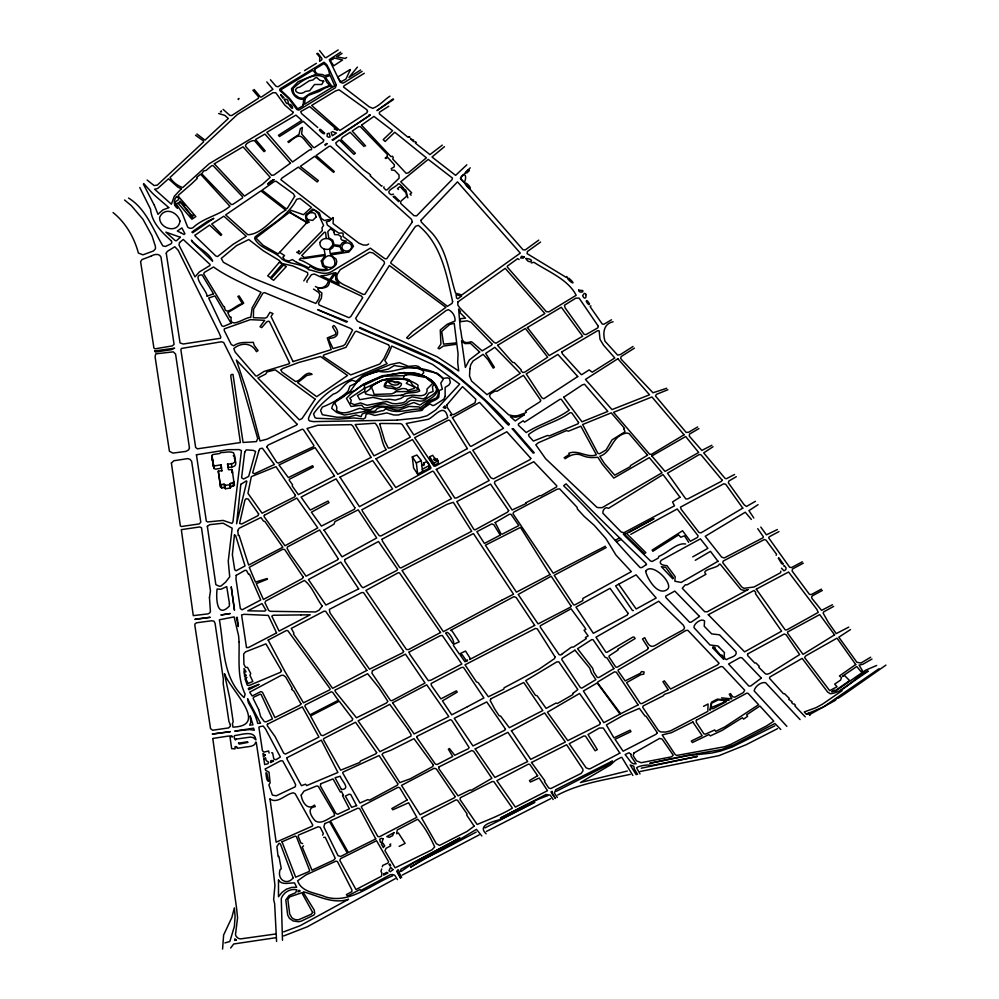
<?xml version="1.0" encoding="UTF-8"?>
<svg xmlns="http://www.w3.org/2000/svg" width="999" height="999" viewBox="0 0 999 999"><rect width="100%" height="100%" fill="white"/><g stroke="black" fill="none" stroke-linecap="round" stroke-linejoin="round"><path stroke-width="1.5" d="M168.794 207.68L163.049 209.827L158.179 214.011M222.577 949.05L223.626 935.002L231.855 917.494L234.365 907.854L235.09 916.27L234.378 926.485L229.832 941.508L224.9 942.906M333.304 217.794L333.092 223.551L358.941 243.207L363.249 245.017L366.67 245.105L368.681 244.043M718.069 561.463L710.476 551.348L695.242 560.289M317.083 53.759L317.295 53.359A1.586 1.361 -6.6 0 1 318.194 53.684L321.641 58.142A1.723 1.486 -6.6 0 1 321.079 60.302L319.78 61.051M234.315 458.116C238.249 466.071 234.103 467.257 227.959 467.332L227.572 463.998C235.489 464.373 237.175 461.138 233.454 452.722C229.283 450.949 225.287 452.709 220.592 452.572L219.755 453.496L212.737 454.57L211.863 456.256L213.873 468.444L215.547 469.143L221.491 468.194L221.104 464.86L215.16 465.796L213.486 465.109L212.125 457.729M212.412 458.541L212.512 461.063M267.632 183.966L271.154 180.732L271.84 181.431M285.714 210.077L260.901 190.909L225.649 214.872L247.827 234.74C262.45 234.253 273.351 216.908 285.714 210.077L285.801 209.852M381.668 869.005L380.969 871.453L381.843 872.914L381.606 876.173L355.981 889.547L339.86 860.464L340.534 858.665L376.561 840.708L388.586 861.687L387.962 863.061L382.754 865.421L382.317 866.795M443.369 407.342L444.98 405.856L445.679 408.116M329.283 281.793C329.67 292.757 309.415 284.24 321.89 292.957L321.378 298.226L318.431 303.197L319.131 304.995L348.963 317.707L350.799 316.521L362.699 297.714L361.351 296.029L314.285 274.001L311.401 274.75L306.843 281.144L307.068 282.292M356.556 805.656L350.724 794.48L349.151 794.242L345.329 796.078L351.673 807.367L356.631 805.569M384.028 186.85L383.691 187.75L385.826 190.022L387.187 189.76L399.051 178.209L399.013 174.925L394.53 170.305L391.396 170.055M422.589 471.74L421.291 460.564L416.845 454.995L412.312 456.88L413.598 468.007L417.632 474.075L429.27 468.206L429.358 464.722L427.097 461.413L423.601 463.099L423.888 465.609M429.27 468.206L429.358 464.722M382.068 185.777L381.581 186.201L370.142 175.724L370.629 175.137M190.185 216.184L191.096 215.397L180.894 202.884L179.308 202.635M718.094 561.213L681.118 582.454L674.862 581.206L675.187 576.673L666.92 565.609C663.985 565.621 657.954 564.285 661.101 560.377L700.411 538.848L707.929 548.339L692.744 556.855M236.413 940.146L234.678 940.396L234.89 938.835L236.214 940.034M328.172 281.531C326.923 287.088 320.217 289.673 315.434 286.538M212.874 738.436L227.66 736.176L231.543 735.863L232.505 736.588M284.253 99.488C290.459 97.44 288.461 110.015 284.378 99.288M176.473 196.641C173.651 200.062 173.127 205.457 177.347 208.129M303.783 280.881L307.817 274.613L307.58 272.577L292.719 265.909L281.968 263.461L279.108 260.339L263.274 250.774L248.751 239.535L236.613 245.579L221.266 258.416L223.339 262.25L250.474 277.123L315.771 303.421L318.756 299.063L319.83 294.892L318.756 292.47L313.511 289.086M330.731 280.17L336.026 272.964M357.405 67.12L348.938 77.435L360.602 69.967M776.186 555.282L776.56 554.308L766.133 540.234L764.385 539.51L723.164 561.088A11.364 9.74 -6.6 0 0 722.839 562.787L741.695 586.925L743.93 588.336L753.983 587.012L780.569 572.739L780.831 571.153M329.77 279.545L334.34 272.777L326.673 275.225L320.854 275.811L339.185 283.978L335.739 279.633L335.676 272.914M322.552 835.152L323.351 833.616L320.242 827.359L318.107 826.772L298.476 835.089L298.276 836.588L300.874 842.994L302.635 843.568M279.683 252.36L306.88 222.602L289.46 212.362L255.906 238.012L263.162 245.329L278.059 253.921L279.683 252.36L284.528 255.594L282.829 257.243L284.802 260.015L289.136 261.039L292.357 259.553L296.616 262.412M230.257 488.074L229.745 483.828L233.991 481.98L234.378 485.314L230.12 487.162L230.257 488.074L225.349 488.748L224.438 487.512L221.728 487.924L220.554 487.137L218.282 471.153L221.94 470.604M470.229 167.832L460.689 177.722L460.626 178.983L463.161 181.631L464.81 181.506C467.357 174.35 463.499 171.915 460.489 178.297L523.064 249.825L525.337 249.862L538.761 240.135M466.845 164.81L455.606 175.362L432.005 157.005L444.455 146.691M230.657 947.976L233.729 943.98L275.512 937.761M332.867 217.557L329.533 220.941L326.336 221.865L327.447 225.15L338.848 233.154L342.307 232.954L343.244 233.841L342.944 236.351L351.648 242.994L353.471 246.291L348.926 252.035L330.444 254.982L336.014 258.991L336.713 261.463L336.176 264.473C330.107 272.49 317.819 272.502 310.364 266.046L308.953 267.882L296.703 262.287M688.686 542.332L684.477 535.814L680.819 537.225L678.571 534.927L652.747 551.348M235.352 746.665L236.488 746.578A4.895 4.196 -6.6 0 1 237.163 748.301L249.7 746.49A7.53 6.456 -6.6 0 0 252.51 745.691A4.371 3.746 -6.6 0 0 255.544 742.232L256.243 742.207L266.77 811.775L274.937 885.376L273.639 899.6L274.65 903.695L276.586 941.47M318.019 309.902L347.452 321.566L346.291 322.103L317.832 309.665M326.398 57.467L338.186 49.95M442.307 145.13L429.957 154.595L415.596 143.307L415.172 141.796L416.308 142.295M393.494 194.168L391.246 194.705C383.541 190.884 396.566 187.063 398.151 183.853L399.313 183.841L402.31 186.626L401.673 187.737L399.612 186.838L397.477 188.536L398.489 189.51M540.546 242.07L527.397 251.523L527.135 253.659L565.971 277.247L567.057 277.148L566.795 276.448M385.664 158.566L387.699 157.43L394.33 164.735L394.28 166.858L391.146 168.681M385.164 158.079L386.875 156.855L387.525 154.608L360.452 126.711L358.866 126.573L352.21 131.019L365.659 145.954M401.198 871.428L414.21 862.337L459.965 837.911L401.198 869.055L399.188 872.639L401.648 877.422M885.951 665.097L845.541 693.431L838.336 698.176L837.025 697.864L835.426 700.311L809.465 714.672M879.02 668.718L823.089 707.167L806.493 714.06M393.044 98.926L376.948 110.602L393.594 99.425M876.66 665.459L865.471 670.279L835.801 690.896L831.618 691.733L834.302 690.109L835.314 690.559L849.637 680.606L844.567 675.524L842.632 676.348L843.094 675.799L856.742 666.508L860.976 671.603L862.449 670.704L859.053 665.084L862.699 664.36L871.99 659.053M389.935 96.154C384.041 99.95 379.608 105.794 372.777 108.329L369.205 106.806L343.531 87.025L344.143 85.714L364.31 73.277M180.07 201.298L179.083 202.522M388.798 106.219L379.42 112.238L379.358 113.861L407.904 137.2L409.99 137.25L409.091 136.576M564.098 457.804L569.505 454.333L568.806 453.234C578.271 449.413 587.162 458.341 596.391 454.807L580.831 426.186L568.443 431.181L566.47 430.606L538.473 442.682L535.801 444.792L545.566 458.653L596.915 507.317L598.276 507.642L602.16 507.654L662.037 472.777L649.3 457.642L613.823 478.071L602.434 464.398L597.902 457.292L593.556 457.542A22.877 19.605 -6.6 0 1 582.105 455.469C576.211 452.609 570.004 455.144 565.109 458.778M633.041 346.478L620.541 354.47L617.657 355.12L604.994 341.221C602.659 333.429 603.346 323.776 613.111 321.765M634.39 348.151L621.191 356.531L620.666 358.266L621.59 359.677L652.984 392.782L666.733 388.261M652.035 550.149L682.554 530.769L690.421 541.246L697.639 537.3L698.089 535.801L677.197 508.978L630.769 534.353M362.125 71.329L344.23 82.53L342.707 83.142L340.184 82.205L329.27 59.653L340.647 52.148M271.803 181.506L267.982 183.928M342.045 53.397L336.538 56.806L345.092 58.454L346.665 57.53M870.666 657.23L860.988 663.024L856.892 662.287L838.823 637.2L850.536 629.557M350.125 69.53L337.749 77.06L340.159 81.081L341.621 81.481L345.941 79.021L350.387 69.618M590.958 305.894L590.172 306.368L590.571 307.367L602.285 324.088L603.995 324.188L611.513 319.78M758.054 504.682L748.938 510.626L753.82 518.006M303.534 845.841L302.247 847.102L312 870.204L333.666 860.114L335.239 858.316L325.249 837.312L323.651 837.387M755.431 501.311L746.528 506.456L744.193 504.845L728.358 482.854L728.845 481.043L736.3 476.698M697.652 426.96L688.723 432.205L686.176 432.43L655.481 395.979L656.48 394.33L667.919 389.722M615.409 540.259L619.53 537.849M698.925 428.596L689.497 434.078L689.322 436.176L701.835 450.437L711.862 445.254M713.036 446.765L703.683 452.884L725.024 478.346L726.373 478.733L734.577 474.475M848.763 627.122L836.238 633.591L828.396 622.489L823.114 613.049L823.688 611.875L833.678 606.393M326.173 57.63L325.012 57.48L319.555 50.537M180.145 201.236L184.99 205.195L183.878 205.894L191.059 214.735L193.307 215.397L192.195 217.382L190.21 216.408M386.126 449.787L374.001 455.856L355.182 424.55L375.112 423.214C381.006 428.996 381.231 443.369 386.064 449.5M629.17 532.28L653.995 518.656L626.523 533.429L645.854 552.684L644.43 553.658L625.811 535.551L625.124 536.151L650.536 561.026L652.135 561.475L658.304 558.079L658.803 556.381C667.744 552.984 676.91 542.395 685.589 543.993M421.566 465.522L424.3 464.036L423.601 463.099M438.149 460.739L438.436 463.236L434.016 465.197L433.778 463.111L438.149 460.739L437.1 459.065L434.652 460.389L434.09 459.14L435.214 458.541L435.714 459.815M619.268 583.878L618.893 584.452L636.176 608.978L656.193 598.001L636.088 574.837L615.596 585.876L632.492 610.539L633.403 610.564M803.271 563.186L792.544 568.968L792.095 570.991L809.515 594.467L811.45 594.505L821.415 589.123M451.211 415.709L450.274 415.209M434.153 459.677L435.214 458.541M434.652 460.389L435.651 459.278M822.352 590.446L812.749 595.629L811.563 596.878L811.887 598.326L821.553 610.364L832.467 604.732M802.309 561.825L791.52 567.569L789.597 567.182L768.681 537.862L769.28 536.75L778.97 531.593M395.167 878.72L307.292 926.785L283.728 935.926M422.302 469.23L428.983 465.696M606.231 547.564L554.183 575.287L573.551 604.782A1.424 1.224 -6.6 0 0 574.862 604.845L582.829 600.586L582.829 598.451L631.343 571.64L615.971 555.082L605.819 538.424L594.218 525.312L584.128 516.358L577.522 509.165L577.047 507.255L559.64 488.848L557.142 489.173L513.673 512.15L512.999 513.786L553.209 573.214L605.369 546.228M777.372 529.545L766.445 534.827L760.776 527.097M547.739 795.679C531.281 801.335 515.984 810.289 500.312 818.119L546.016 794.505L550.174 795.067L553.196 799.537M176.636 196.453L178.409 198.064A1.698 1.449 -6.6 0 1 178.009 200.062L176.323 201.149A3.084 2.647 -6.6 0 0 175.25 204.708L177.597 207.992M476.173 832.092L440.047 851.148A181.83 155.856 -6.6 0 0 421.266 860.976L410.626 867.194L420.267 860.863L451.66 844.305L476.436 829.345L481.843 835.976M402.272 875.087L479.17 834.902M703.533 706.343L708.079 703.983L707.841 711.375L670.566 730.831L665.659 732.055L660.814 731.967L658.516 730.644L642.719 707.292L643.169 705.918L663.698 695.579L664.148 694.455L669.467 692.669L720.878 666.545L722.702 666.783L744.667 690.184L743.468 692.494L734.927 697.152L732.667 696.827L730.431 693.506M783.616 565.921L784.29 565.571L786.076 567.882L785.751 569.792L783.928 570.791L781.468 568.206M616.533 541.783L621.291 539.348M556.406 791.283L609.727 763.91L612.462 761.001L555.756 789.672L554.395 793.081L557.317 797.439M777.484 728.671L746.078 744.742L719.055 755.619L640.184 771.49M484.94 827.909L534.877 802.209L500.399 819.442C494.293 821.39 476.461 824.812 486.101 833.79M392.669 875.836C371.728 883.978 350.087 904.182 325.761 897.002C315.971 892.606 301.748 892.631 297.615 880.793L305.981 874.899L335.926 861.138L337.412 861.5L351.898 889.909L351.848 891.657L346.366 894.642L347.64 896.016L359.99 889.522L360.814 890.471L390.384 874.687L392.757 874.575A4.458 3.821 -6.6 0 1 394.992 875.586L397.427 879.62M486.338 831.468L550.649 798.676M774.824 725.823L732.23 747.027L720.516 751.061L711.725 753.046L688.086 755.594L649.8 763.286L687.2 755.406L721.678 749.525L733.653 744.954L774.924 723.513L780.768 729.495M399.163 846.378L405.119 843.393L398.414 833.004L396.603 833.715L397.29 829.944L417.744 819.205C424.612 826.747 430.557 837.499 434.665 846.94L432.055 849.774L395.129 867.831L384.977 850.723L386.076 848.276L390.709 845.866L389.86 844.392L390.796 843.98M435.114 465.047L433.279 464.385L429.982 459.278L429.695 456.768L432.667 455.307L435.277 459.078M417.632 474.075L416.346 462.949L421.291 460.564M557.704 795.017C580.207 783.129 605.694 779.744 630.232 774.35M402.622 395.117C407.767 391.408 414.473 393.893 419.717 391.009L417.919 387.287L418.007 385.065C404.657 375.537 383.204 375.949 370.666 386.888L370.055 389.061L365.184 392.582L365.684 393.968C377.572 397.54 390.522 395.779 402.622 395.117L400.636 395.679M230.757 316.92L229.77 317.033L227.809 312.587L243.731 303.134L239.098 295.916L237.874 296.453L241.758 302.56L241.746 303.908C236.688 304.121 225.275 317.719 224.413 306.681L223.601 306.593L203.671 273.913L204.333 272.452L213.524 266.995C227.959 277.372 245.941 284.478 261.001 292.27L252.135 307.892L250.761 317.407C245.929 316.571 229.495 330.032 231.069 317.482M531.281 262.937L533.916 262.287C548.389 271.728 568.244 279.52 576.173 295.304L548.975 311.825L546.328 311.688L507.28 267.008L507.405 266.071L517.707 258.591L519.105 259.54M151.261 256.069L142.108 259.515L140.597 261.626L153.933 348.139L155.032 348.838L172.265 345.891L174.088 344.368L160.989 257.118C159.478 253.072 154.033 254.245 151.236 256.081M283.616 931.867L300.037 925.748L348.526 899.287C333.241 904.357 318.656 896.103 304.283 892.02L303.184 892.157M306.381 223.089L309.203 222.215L305.981 218.157L306.393 214.46L314.073 209.815L317.932 213.112L323.614 225.474L321.99 227.722L322.29 230.657L299.475 253.946L296.778 252.185L298.464 252.198L299.5 251.161L298.626 250.712M618.019 358.653L585.451 379.408L611.987 409.602L649.537 394.792L617.769 358.653M397.165 420.117L313.361 421.615L309.752 420.966L308.641 420.005L308.541 418.131C320.854 385.814 358.991 376.948 387.113 363.611L384.827 360.552A105.857 90.734 -6.6 0 0 391.758 346.054L432.592 364.435L459.69 384.14L435.726 409.977L427.01 415.759L419.293 417.844L397.227 420.104M627.31 771.016L580.419 782.554L610.564 764.847L613.798 761.85A12.7 10.889 -6.6 0 1 617.032 759.502L620.254 757.854A1.349 1.149 -6.6 0 1 621.94 757.517L632.829 775.449M641.233 768.206L697.389 756.443L652.185 765.409L647.527 764.997A29.483 25.275 -6.6 0 0 638.086 766.857L636.588 767.831L639.997 773.913M275.324 934.04L241.92 938.71A4.845 4.158 -6.6 0 1 238.511 938.386A8.392 7.193 -6.6 0 1 236.226 936.338L236.101 936.175A5.607 4.795 -6.6 0 1 235.727 932.741L237.575 917.644L236.488 907.517L212.799 738.698M218.282 471.153L220.167 483.791L221.341 484.577L224.051 484.178L224.962 485.402L229.882 484.727L229.745 483.828M317.744 127.497L301.611 113.636L300.687 111.613L309.678 106.593L337.537 130.095L334.178 128.983M234.378 485.314L232.155 469.692L228.396 469.655L227.572 463.998M693.019 721.94L671.478 732.667L662.162 734.939L674.949 754.257L676.585 755.481L724.6 746.728L731.118 744.218L766.333 726.061L773.788 721.191L759.902 705.993L746.665 714.797L747.614 716.32L743.631 719.105L742.332 717.744L722.327 730.269L710.389 735.901L708.89 734.577L692.394 742.544L691.333 741.008L702.172 735.726L692.769 721.952M319.605 61.101L319.792 57.305L317.133 53.846M299.138 97.777L303.097 98.314L309.628 93.769L329.72 85.34L326.773 82.268L324.325 77.422C314.36 71.491 300.362 81.419 293.107 88.436L293.356 92.095L294.755 94.743L299.188 97.777M206.094 170.404L203.596 170.979L201.748 173.814L231.281 204.52L232.842 204.37L242.607 197.852L242.47 196.641L213.074 165.622L211.863 165.584L206.868 169.78M369.905 174.301L363.611 169.83L336.488 144.818L335.764 142.907L339.086 140.11L339.935 140.534L353.921 154.37L355.394 153.259L341.046 139.56L342.332 137.375L350.162 132.28L364.111 146.591M425.075 376.748C418.131 377.185 411.638 372.839 404.333 375.537L403.121 378.883L390.297 378.496L382.654 380.07L365.035 388.149L364.685 391.396L357.492 395.479L359.74 399.687L373.039 397.402L383.191 399.662L389.66 399.275L395.217 400.124L400.986 398.414L404.108 396.266L412.599 395.167C417.47 395.317 425.749 397.727 427.122 390.921L426.91 389.185L432.917 383.117L425.075 376.748L418.643 375.986M721.615 697.876L731.78 698.863L729.258 694.08M292.932 361.613L331.218 349.638L327.272 337.937L335.564 334.515L335.914 332.63L332.567 326.96L333.554 325.512L334.503 325.974C339.835 331.968 338.436 338.037 329.395 338.349L328.871 339.922L333.004 348.576L343.244 345.729L345.192 344.168L352.585 330.02L350.449 328.359L264.623 292.632L262.949 293.069L253.596 309.215L253.371 317.719L265.247 318.082L266.92 317.307L269.93 312.325L272.989 313.574L271.029 316.496L293.069 361.588M220.392 111.925L221.391 111.813L221.303 110.764M218.681 113.524L224.787 115.372L228.334 118.469L205.007 140.16L196.865 133.978M332.205 131.581L336.413 133.017L332.267 135.777L331.119 132.355M433.279 464.385L435.064 464.635M747.901 589.647L707.205 611.8L704.682 611.7L682.255 588.286L685.389 584.702L686.962 584.877L706.006 574.263C699.949 569.28 719.13 568.044 719.118 564.21L720.192 564.123L740.521 589.123A7.555 6.481 -6.6 0 0 743.868 590.272A9.441 8.092 -6.6 0 0 747.152 589.922A1.948 1.673 -6.6 0 1 747.851 589.635M341.396 789.36L341.895 789.572C351.099 788.648 341.009 780.356 340.284 776.223L335.065 777.721L341.458 789.522M180.532 232.605L177.31 231.031L181.905 227.909L184.952 233.778L183.966 234.49L180.732 232.717M445.354 408.354L443.456 407.604M128.534 198.039C146.079 208.878 152.835 229.083 162.837 245.916L165.484 246.441L170.504 244.093A2.51 2.148 -6.6 0 0 171.503 241.146M232.018 472.677L232.542 473.039L232.155 469.692M195.517 135.24L203.284 140.809L203.609 141.883L157.268 185.14L154.083 185.539L147.115 180.032M113.049 212.55C125.762 222.765 134.203 237.425 138.386 253.059L142.932 254.832L153.496 250.974L155.494 248.689L155.369 246.266L152.048 235.901L143.019 219.368L131.306 205.632L124.563 200M233.291 455.594L234.091 456.743M168.706 207.492L156.144 196.653A92.045 78.909 -6.6 0 1 152.048 192.807L143.856 183.666M316.396 63.312L304.495 70.604M212.45 261.051L191.796 241.408L191.433 240.097C197.203 248.064 208.841 252.048 212.625 260.964M223.102 109.378L229.945 115.522L231.818 115.472L258.466 98.264L258.541 96.816L252.872 90.197M411.101 195.217L410.002 194.118L411.663 192.782L400.749 181.793L428.221 159.378L452.46 178.084L452.06 179.62L416.608 215.871L413.998 215.659L400.824 203.571A3.197 2.735 -6.6 0 1 401.76 200.424L406.68 196.229L405.919 192.695L402.709 189.46L403.721 188.686L405.894 190.21L407.842 197.827M171.316 240.896C161.738 232.005 151.823 223.027 150.537 209.203L139.773 187.5M805.219 716.857L795.042 706.081L795.429 705.294L794.317 704.008L793.144 703.995L791.732 702.647L792.082 701.773L788.773 699.375L789.247 698.401L784.527 693.643L783.416 693.668L769.505 678.346L769.929 676.96L802.172 658.378L827.634 692.057L830.394 693.768C844.954 692.032 854.507 677.11 867.519 671.141L868.293 671.153L841.258 689.71L842.057 690.696L822.377 704.208L816.208 707.579L804.257 711.95L806.48 714.285L808.391 713.323L809.927 715.384M786.887 726.348L754.145 690.871C754.894 686.425 761.001 681.755 765.509 682.654L800.087 719.592M266.795 81.918L272.952 89.298L261.538 96.953L260.539 97.14L254.096 89.46M238.024 99.026L238.449 99.513L239.036 98.414M270.417 79.758L276.024 86.264L278.009 86.776L300.175 72.765M143.381 184.116L154.096 204.832M751.335 519.43L745.266 512.225L705.232 536.288L721.628 557.08L724.2 557.991L763.124 537.712L763.298 536.688L757.741 528.671M434.09 459.14L434.59 459.852M636.188 774.7L630.132 764.947L633.803 766.258L634.353 769.005L637.549 774.425M555.344 798.451L550.948 791.945L552.26 791.358L552.522 793.968L555.506 798.351M412.312 456.88L416.346 462.949M429.695 456.768L433.778 463.111M433.229 463.961L434.016 465.197M303.234 892.332L314.235 910.089L314.76 913.648L313.811 915.084L301.361 921.103L298.801 921.752L293.194 920.966L289.485 918.418L287.675 914.997L285.801 899.937L289.023 895.541L295.617 892.731L296.878 889.822C290.497 888.236 283.391 892.332 281.268 898.563L282.48 940.284M438.311 390.771C436.563 382.392 428.621 377.897 421.628 375.124L423.726 372.639L423.189 370.841C408.653 361.838 393.356 375.037 378.072 371.191C371.815 373.976 362.849 373.901 359.415 380.769L357.093 381.83L349.388 392.507C343.019 396.878 333.216 399.787 331.743 408.366L336.7 412.487L344.455 415.06L364.248 411.513C368.206 409.016 374.6 414.16 376.76 408.953C383.716 404.008 391.645 410.614 398.963 410.114L408.816 406.443L418.868 406.893L420.292 407.817L428.346 401.436L436.638 397.827L438.136 394.617L438.449 391.146L437.55 389.235M400.399 878.071L396.678 871.253L397.839 869.942L398.489 869.854L397.727 872.327L400.774 877.871M154.296 205.182L157.879 213.986M271.628 752.796L272.602 752.859L273.838 759.078L275.961 759.727L280.382 757.017L265.472 728.858L263.174 726.023L259.728 726.71L258.878 727.222L262.45 750.761L263.986 752.097L268.581 750.986L269.143 753.084M324.126 249.226L325.05 254.483L304.383 257.555L301.76 255.482L324.463 232.18L325.599 232.43L326.273 238.436M221.104 464.86L221.915 471.066M437.1 459.065L437.387 461.575M231.456 463.461L231.855 466.908M231.631 469.343L231.88 471.565M233.079 482.967L233.466 486.313M230.407 483.391L230.806 487.062M224.763 484.527L225.349 488.748M224.051 484.178L224.525 487.912M221.341 484.577L221.728 487.924M220.167 483.791L220.554 487.137M213.486 465.109L213.873 468.444M213.112 462.774L213.499 466.121M212.025 455.207L212.287 457.43M212.275 457.729L212.662 461.063M212.937 462.874L213.324 466.208M235.202 746.89A5.457 4.683 -6.6 0 0 235.09 748.888L231.668 748.638L230.007 736.975A3.447 2.96 -6.6 0 1 231.768 736.688L231.793 736.7A1.336 1.149 -6.6 0 1 232.18 736.912M451.273 415.484A2.148 1.836 -6.6 0 1 450.549 414.997M439.273 392.42L438.761 397.352C435.127 401.498 428.509 401.448 425.312 406.094L421.278 409.078C409.228 408.429 396.94 415.047 385.577 408.641L385.177 409.003A3.184 2.735 -6.6 0 1 381.668 410.814L373.439 412.912L368.369 412.038L365.035 412.899L362.225 414.011L361.076 416.658L355.981 415.022L348.663 417.058L337.013 417.245L322.302 414.697L320.592 410.402L322.34 407.093C331.818 403.421 340.796 398.401 348.039 391.208L349.887 386.051L356.156 383.117L361.813 377.235L373.713 372.465L388.474 369.018L394.393 365.472C410.089 368.893 432.417 365.909 443.281 379.308L440.796 383.042L442.345 389.235L439.023 390.597L439.273 392.42M258.666 709.552L260.677 716.62L264.335 721.653L266.221 721.802L272.49 718.918L261.176 694.592L260.227 694.143L253.771 697.152L253.109 698.363L258.666 709.552M456.093 344.318L443.294 346.079L439.335 348.863L438.062 348.289L440.896 344.081L440.272 329.995L447.165 324.288L455.057 321.004C455.394 316.221 452.734 311.813 448.489 309.678L446.153 310.502L408.516 338.798L406.618 337.849L412.55 331.581L445.891 307.355L389.398 265.509L355.669 318.294L357.43 321.166L437.175 356.793L458.716 370.954L457.692 362.512L458.066 353.908L454.208 323.301L449.662 324.488L441.708 331.481L443.568 344.131L455.656 342.969L456.093 344.318M239.086 642.182C239.385 659.602 237.163 677.971 245.155 694.143L244.056 697.577C222.14 677.459 224.188 646.503 219.38 619.792L234.091 616.883L238.599 635.801L239.086 642.182M714.997 648.551L720.192 654.82L722.352 655.307L723.688 659.415L712.612 647.789C711.825 645.641 718.094 648.351 713.348 647.964L714.997 648.551M719.405 647.477L724.45 652.597C724.25 654.682 723.626 659.24 726.523 659.677C729.145 657.392 737.724 656.78 736.013 651.635L719.542 634.827L711.688 633.89L704.22 626.261L704.57 620.953C701.56 617.844 693.643 623.663 693.943 627.572L710.014 645.004L717.906 645.941L719.405 647.477M166.246 253.197L180.057 342.932L183.329 344.006L220.479 338.274L220.804 336.938L219.043 332.817L178.209 250.299L174.8 246.716L167.295 251.423L166.246 253.197M278.484 880.044L278.484 896.765L281.843 892.519L286.313 889.21L291.708 887.424L296.653 887.262L294.53 882.941C289.448 882.604 281.768 885.526 278.484 880.044M412.375 221.878L386.813 258.666A2.785 2.385 -6.6 0 1 385.714 258.791A2.697 2.31 -6.6 0 1 384.59 258.491L370.292 248.152L332.305 271.166C324.475 276.174 316.558 271.066 308.866 269.78C301.261 262.912 289.747 264.673 282.242 259.29C274.588 250.512 260.065 249.263 254.608 238.474L255.17 236.838C269.693 225.424 287.912 216.446 296.641 199.313L300.012 198.464L311.463 207.442L303.459 214.698L291.046 210.352L289.847 212.188L307.642 222.527L308.329 222.053L305.931 218.981L305.544 215.484L312.862 209.003L319.38 212.937L321.091 218.169L324.325 220.529L328.384 219.593L329.608 220.479L331.069 218.831L280.881 179.72L281.893 178.109L298.276 167.145L317.17 181.943L318.369 180.619L300.312 166.371L314.66 156.331L333.566 172.377L334.29 171.528L316.096 155.532L329.133 146.316L330.619 146.229L411.488 219.318L412.375 221.878M238.286 625.349L238.286 626.548L236.376 617.557L237.2 617.282L238.286 625.349M293.144 112.263L292.582 113.611L283.828 119.031L209.053 163.824L182.717 187.575C177.672 185.777 172.665 182.155 170.042 177.447L237.412 114.473L272.939 92.72L275.811 92.782L284.752 105.07L293.144 112.263M322.452 261.251L323.926 265.659C343.556 275.249 332.817 243.331 322.452 261.251M648.314 648.039L647.564 649.462L617.632 666.945A1.761 1.511 -6.6 0 1 615.621 666.895L608.99 656.917L609.165 655.831L618.044 650.024L617.669 649.238L635.152 638.536L634.14 637.075L632.904 637.075L606.843 652.397L605.869 652.172L595.978 637.2L658.703 601.236L683.353 625.174L684.527 627.634L683.728 629.57L663.686 640.471C652.934 646.003 651.248 651.448 644.742 637.674L642.494 638.985L648.314 648.039M230.382 724.812L230.357 726.236L228.546 727.934L212.6 730.244L210.527 728.558L194.905 625.711L194.88 624.05L196.466 622.814L211.563 620.766L213.948 621.191L215.047 623.214L223.339 679.008L223.189 683.528L228.946 721.565L230.382 724.812M237.812 530.481L238.237 535.439L239.061 535.252L248.651 565.059L282.829 547.252L264.947 521.565L263.361 520.991L260.976 517.482L239.161 528.246L237.812 530.481M281.431 670.579L280.557 672.265L249.063 685.526L247.24 685.139L245.005 678.796L246.091 677.584L246.89 677.409L245.717 678.87L248.214 683.441L252.822 681.493L249.937 675.274L250.749 673.526L247.49 667.357L245.554 667.407L243.918 664.26L243.681 653.945L245.417 651.935L265.909 643.88L281.431 670.579M340.247 246.765L341.159 249.9L343.406 251.736L330.232 253.609L329.682 249.912L332.754 247.677L333.654 245.791L340.247 246.765M435.914 386.301C441.258 396.241 425.699 400.124 420.117 405.07L413.748 402.497L405.856 405.544C394.68 412.662 381.743 400.661 370.829 409.602L364.46 409.74L359.827 408.304C352.585 410.289 344.842 415.434 337.512 411.276L336.538 410.139L336.85 407.867A9.216 7.892 -6.6 0 0 334.94 403.896L335.764 401.735L344.056 396.378L346.915 393.494L354.907 390.646L363.099 384.315L382.105 375.799L404.046 372.502L413.499 373.663L421.903 375.474L430.119 379.32L433.341 381.993L435.914 386.301M479.657 352.035L469.343 359.927L465.372 367.432L461.563 340.809L462.837 342.295A3.659 3.134 -6.6 0 0 463.623 342.657L465.084 343.606L470.504 343.394L479.657 352.035M207.342 526.361L215.859 584.702L219.493 586.301L221.016 586.001L225.537 582.205L229.708 576.823L228.247 561.163L232.155 528.196L223.127 523.189L209.64 524.687L207.342 526.361M455.082 796.59L454.47 797.739L420.092 814.747L401.523 785.376L434.028 768.343L435.264 768.493L436.426 769.043L455.082 796.59M336.326 84.952L335.364 87.75L298.788 110.14L296.903 109.528L288.986 98.889L279.658 90.322L280.02 88.799L323.976 62.275L326.661 64.56L329.208 69.181L336.326 84.952M495.179 522.552L500.936 533.703L502.06 534.228L518.843 525.574L510.964 514.248L509.29 514.323L495.179 522.552M263.823 758.878L264.673 764.56L268.019 763.736L268.606 762.15L266.159 760.589L265.522 757.779L263.823 758.878M324.013 530.057L342.033 556.855L376.71 537.986L358.204 509.827L334.94 521.603L334.028 524.125L324.013 530.057M361.538 125.162L390.921 156.631L392.445 156.231L393.269 157.53L392.744 159.016L406.193 173.364L408.391 172.79L426.398 157.817L394.755 132.23L385.152 141.483L383.191 139.635L392.607 130.694L373.951 116.396L361.538 125.162M394.68 392.507L391.858 393.843L374.238 394.443L373.514 392.595A10.702 9.178 -6.6 0 0 371.965 388.861L371.803 386.051L382.442 379.97L397.427 378.721L409.465 380.057L412.749 385.239L418.531 389.385C411.476 392.42 402.847 391.296 395.142 391.783L394.68 392.507M540.634 400.124L540.359 401.523L525.524 411.014L526.398 412.225L524.925 413.111L517.22 415.796L513.511 415.871L508.678 414.86L490.621 398.077L489.46 395.866L490.596 393.743L494.98 391.108L497.065 391.221L523.476 375.337L540.634 400.124M386.076 382.942L385.527 385.789L391.183 386.076L396.478 388.424L399.65 387.088L401.311 384.977L401.386 383.604L398.451 381.93L394.767 382.043A4.358 3.734 -6.6 0 0 390.959 381.218L387.225 381.855L386.076 382.942M354.857 507.754L354.495 509.215L321.416 526.111L311.401 512.187L329.008 502.672L328.059 501.048L310.264 510.089L301.086 497.09L336.076 478.871L354.857 507.754M388.499 344.855L389.635 346.79L383.766 358.866L379.857 363.998L350.724 374.9L323.127 356.381L323.826 354.957L345.941 347.34L355.07 331.83L356.368 331.181L388.499 344.855M525.973 258.466C528.721 265.222 536.85 259.465 525.973 258.466M527.397 327.522L549.2 355.582L582.617 336.263L561.338 307.242L527.397 327.522M526.086 502.672L526.061 503.546L512.112 509.989L494.48 483.229L494.855 481.493L533.803 461.725L556.793 485.851L556.605 486.9L540.996 495.804L539.897 495.566L526.086 502.672M531.518 762.474L544.942 780.893L544.505 781.668L548.726 787.949L550.774 788.586L581.231 773.376L583.041 770.691L582.767 769.03L566.633 744.73L531.518 762.474M570.966 605.906L570.579 607.105L538.086 623.913L518.181 594.442L551.211 576.211L570.966 605.906M625.586 533.541L624.525 535.414L623.301 534.09L625.586 533.541M628.009 613.286L627.409 614.984L593.331 633.316L575.986 607.067L610.064 588.299L628.009 613.286M647.527 455.219L630.406 465.609L630.332 466.62L614.71 475.187L604.445 463.511L599.85 456.281C612.974 451.648 611.163 435.964 626.648 433.017L629.058 433.578L647.527 455.219M265.771 609.977L264.897 611.113L247.789 610.801L262.038 603.558L265.771 609.977M600.362 722.851L599.75 724.537L567.769 740.609L547.415 712.187L579.57 693.468L600.362 722.851M224.45 673.925L229.807 698.476L233.192 721.852L232.43 723.613L232.954 727.11C270.367 725.823 229.183 688.561 224.912 674.275L224.45 673.925M196.428 454.77L206.331 521.166L207.68 521.94L223.102 520.429L231.918 523.401L232.967 521.79L241.446 450.549L239.073 449.6L227.922 449.7L196.428 454.77M229.445 603.471L229.345 606.093C216.146 619.655 216.059 596.428 217.108 589.01L220.791 589.285L226.723 586.625L229.445 603.471M399.101 383.529C397.714 386.163 391.583 385.189 389.473 383.042C386.7 380.906 392.894 381.343 394.106 381.793C394.917 384.078 397.49 381.218 399.101 383.529M240.809 484.378L236.576 523.801L246.853 481.331L246.278 480.894L240.809 484.378M623.975 428.908L625.024 431.805L612.05 439.86L606.043 450.012L599.45 453.808L597.839 453.246L582.617 424.525L611.238 412.862L624.462 428.259L623.975 428.908M710.813 708.528L709.902 710.202L711.463 702.16L717.332 699.125L729.108 700.199L718.181 699.912L711.438 703.333L711.363 707.529L723.288 702.572L723.813 701.236L726.498 701.585L713.086 708.728L710.813 708.528M351.636 246.266C352.26 251.898 342.744 252.997 341.908 247.44C341.795 242.932 348.226 241.258 350.924 244.53L351.636 246.266M392.944 869.667L390.322 871.727L388.936 870.803L390.609 867.269L392.944 869.667M301.223 795.142C301.798 801.398 307.492 811.163 314.448 805.107L315.272 806.618C305.894 807.741 311.426 817.032 315.497 821.041C322.053 824.849 328.733 817.719 334.528 815.733L334.153 813.348L318.244 786.3L316.483 786.038L304.058 791.083L301.223 795.142M585.826 294.817C586.85 298.713 583.916 299.5 582.642 295.617L584.278 293.406L585.651 293.781L585.826 294.817M446.928 404.87L447.152 407.292L451.86 414.273A2.11 1.811 -6.6 0 0 452.684 414.56L453.009 414.585A2.21 1.898 -6.6 0 0 454.083 414.373L475.024 402.809L475.836 399.238L462.5 386.625L446.928 404.87M491.92 343.956L491.658 345.105L482.18 350.861L472.502 342.482A4.845 4.158 -6.6 0 0 471.091 341.758C459.74 345.354 462.587 336.226 460.239 328.484L458.628 309.003L460.489 311.476L459.69 312.3L465.522 318.182L460.202 318.669L460.551 321.653L467.22 320.841L471.041 322.24L491.92 343.956M578.571 422.515L578.196 423.701L549.363 435.901L547.452 435.477L533.416 441.071L529.07 436.326L528.521 434.565C540.996 424.925 557.317 422.077 570.092 412.662L571.815 412.937L578.571 422.515M258.616 513.961L258.154 515.584L241.658 524.013L239.598 523.426L244.867 500.224L246.004 498.776L248.177 499.001L258.616 513.961M295.442 495.392L294.805 496.803L262.075 513.211L247.952 493.306L251.348 476.648L275.974 466.67L295.442 495.392M334.478 475.961L298.339 494.617L292.22 485.976L292.52 484.702L289.173 480.169L289.56 479.158L313.324 467.045L312.587 465.721L288.336 477.584L278.983 464.96L315.11 447.664L334.478 475.961M416.658 737.237L435.264 763.998L437.038 764.585L452.722 756.493L448.351 749.163L449.438 748.526L454.72 755.294L468.331 748.75L469.118 747.564L451.773 720.354L450.324 719.667L417.132 736.251L416.658 737.237M460.439 655.319L464.885 661.713L467.47 660.876L467.32 659.877L466.071 660.376L462.237 654.832L461.201 654.42L460.439 655.319M638.099 704.894L620.704 713.723L597.639 682.941L597.727 681.98L614.447 671.865L616.346 672.202L638.099 704.894M778.446 558.316L781.618 563.686L783.303 564.098L778.745 557.704L778.446 558.316M445.129 396.453L443.781 399.238L434.677 405.02L432.892 405.631L429.82 403.883L423.888 407.929L422.04 410.402L405.469 412.612L398.389 414.997L393.918 415.01L386.875 412.937L374.825 415.422L368.806 413.586L366.096 414.173L365.434 417.744L363.336 418.993L353.908 417.969L338.261 419.13L316.496 418.256L314.922 417.557L313.549 413.886C318.831 406.094 325.899 399.95 333.191 394.168C341.733 391.92 343.993 382.18 352.422 380.294L355.919 381.543L362.475 375.824L390.284 364.56L399.438 362.637L408.491 366.358L415.771 365.759L418.506 366.483L422.702 369.992L437.35 373.314L443.444 378.359L447.315 377.859L449.475 378.596L450.337 382.642L448.901 385.065L445.142 387.337L445.129 396.453M433.329 764.972L432.829 766.508L410.102 778.883L399.8 782.604L382.018 754.52L383.329 753.009L390.796 750.286L413.961 738.673L433.329 764.972M231.081 323.264L223.564 326.411L221.84 325.849L208.654 298.039L214.935 295.891L231.081 323.264M265.235 755.044L263.424 757.055L262.962 753.471L265.235 755.044M722.052 480.057L721.453 481.318L687.886 498.876L685.826 498.976L667.469 473.201L699.013 454.682A2.273 1.948 -6.6 0 1 701.335 455.132L722.052 480.057M408.778 380.344L406.268 383.354L413.686 386.725L414.273 388.449L407.992 390.222L405.994 388.836L402.659 388.461L396.403 390.284C393.119 386.8 387.45 389.448 384.19 386.576C384.777 376.798 400.537 378.496 407.804 379.195L408.778 380.344M321.291 260.889L322.702 266.308L327.11 268.781C317.332 272.552 308.266 262.075 299.238 259.728L300.711 258.092L303.783 258.604L325.187 255.457L321.291 260.889M421.029 220.217L421.216 221.965L432.043 233.079C446.953 249.962 449.088 272.64 455.581 293.144L461.813 294.955L520.304 253.109L457.492 181.855L421.029 220.217M234.415 535.114L232.367 554.682L234.715 569.755L236.076 570.779L245.055 565.958L235.539 535.339L234.415 535.114M630.844 754.183L631.143 756.418L636.101 763.823L633.366 763.798L631.256 762.499L625.124 754.545L629.008 752.771L630.844 754.183M323.651 139.972L323.339 141.696L314.36 147.652L313.449 147.415L301.636 133.991L302.36 127.472L300.387 128.609L298.976 134.44L287.862 141.733L288.736 142.507C302.135 130.557 301.074 137.2 311.576 148.152L311.501 149.663L309.503 149.975L292.532 162L266.808 132.343L295.916 115.11L301.823 120.367L278.446 135.29L279.433 136.526L303.321 121.379L323.651 139.972M209.465 597.489L210.427 611.7L209.728 612.924L207.942 613.898L193.282 615.634L181.319 529.645L199.7 526.948L201.498 527.747L210.452 590.933L209.465 597.489M234.977 731.068L249.775 729.557L254.295 730.269L253.621 728.171L234.977 731.068M236.101 739.11L235.502 739.984L234.528 738.773L234.091 736.238L234.902 735.501C240.971 735.014 254.745 729.532 255.869 739.872L253.271 737.612L250.399 737.087L236.101 739.11M319.992 242.432C319.205 248.002 324.9 250.299 329.258 249.113L332.567 245.342A7.105 6.094 -6.6 0 0 331.393 240.572C328.246 237.25 321.715 237.962 319.992 242.432M379.745 424.15L384.89 441.283L388.274 448.114L390.709 447.752L410.377 437.175L402.135 424.413L400.624 423.663L380.681 423.451L379.745 424.15M436.313 469.443L454.795 498.076L456.855 497.814L489.198 480.507L470.117 451.698L436.313 469.443M407.08 800.012L391.833 808.553L392.819 809.789L408.628 802.759L416.82 817.332L379.27 836.85L377.759 836.4L361.276 806.867L361.775 806.156L398.126 787.274L399.725 787.724L407.08 800.012M497.589 345.342L512.637 362.437L514.285 362.562L521.316 369.955L521.003 370.904L522.777 372.49L524.675 372.202L547.664 357.18L525.399 328.459L497.589 345.342M567.519 278.359C570.516 282.954 577.335 285.764 568.98 278.296L567.519 278.359M537.624 775.736L529.445 780.556L530.394 782.03L539.223 778.021L547.477 790.696L515.359 807.092L496.853 780.631L528.483 764.11L529.845 764.397L537.624 775.736M555.007 656.855L554.582 658.566L538.811 669.367L504.158 687.762L503.771 689.173L488.374 696.778L478.246 682.692L476.411 681.817L465.01 664.81L535.402 628.446L537.25 628.821L555.007 656.855M679.969 497.202L672.539 501.973L674.487 505.806L624.025 532.679L621.216 532.042L602.884 513.236C602.422 510.327 605.257 506.068 608.516 508.316L663.024 474.562L679.969 497.202M668.169 689.697L641.97 703.571L640.322 703.508L626.535 682.667L640.896 674.612L643.706 674.2L644.105 671.952L641.545 671.565L640.284 673.326L625.162 680.906L618.131 670.916L618.231 669.892L685.976 630.469L687.874 630.344L719.08 663.274L717.532 664.909L670.529 689.06L664.385 680.868L662.911 681.73L668.169 689.697M742.781 508.141L700.986 532.867L699 532.504L681.143 509.24L680.481 507.155L723.838 483.753L725.761 484.353L742.781 508.141M756.268 589.148L785.239 629.944L786.837 629.87L818.243 612.412L816.895 609.452L788.548 572.015L756.268 589.148M434.078 384.14L432.442 386.75L433.067 391.446L428.721 393.169L426.073 397.327L423.314 398.951L412.137 396.828L407.305 399.138L406.031 401.186L403.384 402.672L396.428 403.796L392.595 403.571L386.788 401.523L367.02 405.282L360.589 402.947L354.433 404.695L350.524 403.022L351.261 400.224L349.812 398.214L363.324 389.073L364.61 387.113L364.31 385.077L382.942 376.236L403.908 375.636L405.869 374.937L407.068 373.102C413.998 371.715 421.366 374.35 427.285 378.059L434.078 384.14M435.214 385.626C439.947 392.282 431.156 395.342 426.286 398.801C420.454 404.995 412.312 395.904 406.755 403.296C399.887 406.293 392.12 407.267 385.252 403.808C377.997 403.546 371.553 407.892 364.36 408.042L361.563 405.207L351.049 406.468L346.491 398.414C358.529 384.877 375.062 377.897 392.407 374.45C403.958 372.24 416.72 371.665 427.21 377.847L427.772 378.958L431.63 380.656L435.214 385.626M589.41 303.696C589.872 307.505 583.741 298.776 587.499 300.974L589.41 303.696M257.705 438.549L256.418 441.595L243.057 442.457L233.004 374.425L231.268 374.525L230.744 375.799L240.384 442.569L197.39 448.826L195.654 447.452L180.881 349.8L181.443 348.451L221.403 341.783L223.689 342.47L238.911 373.102L257.705 438.549M179.945 221.004C178.534 234.016 159.178 229.046 159.628 217.395C164.286 206.668 177.335 211.588 179.945 221.004M337.15 274.4C334.79 282.018 344.18 284.64 349.163 287.312L363.074 294.368L364.897 294.305L384.34 263.699A3.771 3.234 -6.6 0 0 383.766 261.114L373.052 252.984L369.58 252.235L340.297 269.63L337.15 274.4M469.867 368.868L469.53 376.036L471.565 381.044L486.988 394.642L520.279 373.364L494.817 347.327L485.676 353.396L494.368 367.282L493.206 368.144L487.987 359.665L483.116 354.32L473.076 360.989L470.691 364.772L469.867 368.868M297.003 424.138L296.603 425.112L267.008 439.173L260.015 440.984L247.203 392.432L236.351 360.04L297.003 424.138M229.695 206.006L229.62 206.556C218.469 215.697 203.534 217.682 192.919 227.747A4.083 3.496 -6.6 0 1 187.625 227.023L181.793 212.125L176.161 203.759L177.71 203.072L178.596 203.808L191.908 219.231L195.841 216.583L178.821 196.803A2.735 2.348 -6.6 0 1 178.459 195.18L191.646 183.754L197.352 178.322L196.653 177.447L200.587 174.201L229.695 206.006M244.705 452.222L241.596 477.759L243.544 479.033L248.664 476.423L255.607 451.448L253.284 450.387L246.241 449.862L244.705 452.222M171.391 463.012L180.369 525.936L181.331 526.523L199.213 523.926L200.799 522.227L191.658 461.338L189.96 459.29L187.787 458.603L173.876 460.751L171.391 463.012M293.132 877.859C287.1 885.926 276.661 879.694 280.145 869.53L281.281 868.73L278.933 856.393L278.097 856.555L276.898 846.528L279.071 843.218L280.457 844.055L293.132 877.859M399.088 200.687L398.663 201.623L393.169 196.541L394.68 196.279L399.088 200.687M474.163 826.161L466.945 831.493L439.51 845.429L436.313 843.668L421.578 817.881L456.019 799.874L457.567 800.299L467.12 813.998L466.62 815.022L474.163 826.161M305.07 98.876L304.595 104.221L332.205 87.275L329.92 86.139L324.837 88.137L319.081 91.471L308.192 95.417L305.07 98.876M281.081 369.93L281.98 371.99L295.492 381.481C301.261 381.331 305.944 369.68 312.088 374.338L306.793 375.499L297.627 382.679L316.683 396.678L347.54 375.474L320.492 356.518L298.576 362.537L282.455 368.606L281.081 369.93M324.525 132.992C325.287 136.301 316.321 128.596 320.517 129.383L324.525 132.992M598.376 326.361L597.902 327.797L586.038 334.578L584.065 334.328L565.134 307.879L564.423 305.244L575.786 298.164L579.095 298.089L598.376 326.361M645.654 571.341C647.352 579.083 658.653 597.602 668.106 588.736C672.452 581.655 651.148 561.738 645.654 571.341M834.577 634.852L803.034 654.37L787.712 633.329L787.562 631.992L819.717 614.597L834.577 634.852M181.319 188.823L174.263 196.328L171.403 204.221L154.608 189.223L157.692 188.474L168.506 178.796L177.834 187.113L181.319 188.823M561.663 351.973L562.537 353.983L581.256 374.613A1.611 1.374 -6.6 0 0 581.942 374.55L589.123 369.892L592.22 372.215L614.797 357.979L603.646 345.354L600.024 339.385L599.15 330.819L597.714 330.619L561.663 351.973M189.448 448.002L188.661 449.862L185.864 451.411L172.927 453.096L169.418 451.286L155.095 356.88L155.707 353.871L173.314 351.848L175.587 354.096L189.448 448.002M376.036 458.791L395.804 487.524L430.619 468.631L430.956 467.632L412.487 439.56L376.036 458.791M246.141 675.386L244.668 676.86L244.031 668.568L246.041 671.815L244.368 671.803L244.693 674.325L246.141 675.386M376.635 752.597L375.911 753.758L360.402 761.051L359.765 762.462L340.659 770.204L323.426 739.597L323.713 738.586L355.557 722.24L376.635 752.597M475.199 748.913L494.867 777.434L527.697 761.538L507.917 732.317L475.199 748.913M445.866 633.329L452.772 643.443C456.593 644.417 447.527 628.321 445.866 633.329M266.721 446.678L276.686 462.275L278.359 463.124L313.449 446.69L313.936 445.579L303.359 429.57L302.297 429.17L268.294 444.955L266.721 446.678M409.115 652.047L409.702 654.133L428.321 680.681L431.006 680.132L461.838 664.035L442.32 635.489L440.084 635.776L409.115 652.047M268.182 640.097L284.99 671.578L303.446 702.834L329.945 689.76L330.107 688.711L287.849 630.694L286.376 630.506L268.182 640.097M562.437 653.671L560.876 654.969L559.153 654.72L540.384 627.247L540.247 625.786L571.066 608.803L584.777 627.459L585.864 629.358L584.065 630.244L588.149 635.951L585.364 637.499L586.288 638.623L573.438 647.065L571.328 647.215L562.437 653.671M613.886 668.606L598.95 677.484L597.277 677.409L593.818 672.115L592.607 668.194L577.559 648.713L591.72 639.635L593.044 639.685L605.107 657.305L607.005 657.854L613.886 668.606M270.692 761.25L270.629 762.574L273.614 760.976L271.79 760.439L270.692 761.25M747.589 653.97L747.627 655.519L754.745 663.011L756.006 662.999L759.24 666.283L758.853 667.32L765.396 673.826L767.07 674.213L769.642 673.426L799.65 654.595L786.151 634.777L784.227 634.015L747.589 653.97M289.56 362.849L289.235 363.773L264.023 371.441L256.905 376.036L255.769 375.936L235.177 352.135L233.791 348.589C240.921 342.257 251.848 342.52 256.443 351.685L258.054 350.587L254.258 345.417L253.309 342.32C246.516 342.844 239.835 341.258 233.654 345.779L231.256 344.555L224.201 330.444L224.325 328.858L250.337 319.655L264.673 320.304L260.027 326.76L261.738 327.597L266.733 321.84L268.481 321.216L269.418 321.503L289.56 362.849M461.451 296.179L457.767 298.826L456.568 297.989L456.019 294.618L461.451 296.179M362.237 509.602L362.262 510.951L372.177 526.048L379.195 535.701L380.906 535.951L451.461 498.713L433.454 471.441L432.467 471.203L362.237 509.602M264.348 515.259L264.086 516.62L284.99 545.754L317.782 527.934L296.853 498.064L264.348 515.259M179.508 242.545L179.008 245.08L195.017 276.86L199.363 271.928L209.94 265.509L210.04 264.485L183.254 239.473L179.508 242.545M195.192 235.077L195.255 236.126L215.884 256.031L217.57 256.543L233.179 244.256L246.266 236.288L223.863 216.184L211.726 223.988L221.703 234.59L220.841 235.464L209.565 225.1L195.192 235.077M509.153 424.076L508.991 424.937L507.929 424.775L509.153 424.076M213.499 293.793L206.868 296.328C208.554 292.307 190.16 274.625 202.035 274.9A1.411 1.211 -6.6 0 1 202.335 275.237L213.499 293.793M290.472 163.174L273.951 175L271.666 175.374L245.779 146.603C243.556 144.231 252.123 139.947 254.47 140.647L263.998 151.636L265.197 150.849L255.519 139.485L264.935 134.066L290.472 163.174M367.507 111.151L366.983 112.737L339.922 130.457L311.638 105.432L335.452 90.984L339.073 89.81L366.82 109.715L367.507 111.151M315.147 399.188L302.06 418.556L299.413 419.867L257.917 378.022L265.684 374.088L267.133 371.853L275.274 369.867L315.147 399.188M250.824 722.352L249.7 725.187L252.984 724.837L250.187 715.858L250.824 722.352M334.016 232.405L334.603 234.628L338.436 234.753L341.246 236.838L340.834 238.811L342.158 240.222L346.428 241.171L342.407 242.745L340.309 245.504L334.141 244.78L332.704 240.21L328.683 237.712L327.797 231.606L330.544 228.759L334.178 231.368L334.016 232.405M265.347 768.905L265.609 770.379L268.993 772.09L270.117 782.879L268.893 784.877L272.39 795.117L276.311 795.791L295.304 786.737L295.629 784.739L294.043 781.393L282.729 760.913L280.619 760.813L265.347 768.905M247.59 698.813L248.376 702.697L252.834 710.576A96.503 82.717 -6.6 0 1 257.33 721.877L257.63 723.376L260.564 723.276L247.59 698.813M372.452 670.741L371.928 673.164L390.409 700.424L391.883 700.711L425.037 683.029L405.457 654.158L372.452 670.741M322.202 606.068L319.106 610.127L315.647 611.95L270.192 611.313L268.644 610.352L264.947 602.709L265.672 601.086L304.42 580.444C311.813 585.864 316.321 598.301 322.202 606.068M339.985 477.16L359.428 506.655L392.595 488.948L372.664 460.551L339.985 477.16M619.855 753.146L590.034 768.793L588.623 768.805L586.126 767.831L569.193 743.706L583.778 736.001L585.514 736.113L595.142 750.761L597.315 749.6L588.011 734.565L599.325 728.021L603.246 727.996L619.855 753.146M452.622 301.561L452.048 303.409L447.402 306.331L390.896 263.286A1.898 1.623 -6.6 0 1 390.971 262.138L414.535 227.66L415.784 226.174L418.344 225.362C440.871 243.881 446.453 273.489 452.36 300.462L452.622 301.561M338.211 558.691L337.6 559.852L306.069 576.186L290.06 553.833L287.063 548.276L287.55 546.853L319.58 529.97L338.211 558.691M383.641 874.088L383.666 875.161L387.937 872.964L386.663 872.364L383.641 874.088M457.792 302.023L457.854 305.145L459.952 308.042L494.13 342.42L496.003 343.219L544.855 313.536L505.219 268.344L457.792 302.023M323.676 81.181L321.715 84.478L314.498 84.515L309.615 90.759L305.357 91.433C302.797 93.894 298.127 94.031 295.841 91.134L295.554 89.61L297.29 87.75L299.762 87.063L309.29 80.807L313.024 79.92L315.422 77.785L316.745 77.597L319.867 80.27L323.676 81.181M382.118 539.185L382.405 541.083L399.612 567.507L400.924 567.969L471.715 531.293L453.321 502.322L447.028 504.383L382.118 539.185M408.042 729.47L411.026 734.54L411.026 736.088L379.907 751.673L358.092 720.841L389.785 704.37L408.042 729.47M303.159 104.795L302.934 105.782L297.739 108.841L289.535 98.364L280.607 89.96L312.138 70.642L313.474 70.842L316.009 74.276L298.102 81.718L291.508 88.661C291.933 94.73 297.352 100.137 303.646 99.163L303.159 104.795M410.464 138.861L413.723 141.671L413.561 140.097L410.464 138.861M352.622 718.805L352.235 720.429L323.039 735.639L321.041 735.189L310.552 715.971L339.273 701.223L352.622 718.805M440.547 632.517L408.591 649.562L406.468 649.537L365.909 590.446L398.214 572.752L399.513 572.877L440.547 632.517M512.275 428.808L533.191 453.071L534.265 452.797L513.324 428.721L512.275 428.808M460.464 797.677L460.027 799.5L477.135 824.462C487.962 819.954 501.685 814.585 512.412 808.141L493.818 781.58L492.095 781.618L460.464 797.677M563.686 397.24L581.992 421.84L607.854 411.401L584.54 384.278L582.429 384.827L563.686 397.24M620.017 714.11L603.833 722.664L583.379 691.008L597.177 682.954L620.017 714.11M382.992 838.785L382.08 842.457L380.369 842.145L379.745 839.235L381.481 838.298L382.992 838.785M267.382 724.238L267.332 725.736L275.012 736.488L283.679 753.159L285.427 754.108L318.956 737.087L302.335 706.855L267.382 724.238M403.596 651.385L402.822 652.722L369.505 669.205L329.97 612.874L329.345 609.415L361.538 592.644L363.499 592.557L403.596 651.385M312.662 912.437L311.226 914.247L298.614 919.754A7.667 6.568 -6.6 0 1 291.72 917.544L289.698 913.96L287.837 899.412L289.872 896.802L301.835 892.756L312.662 912.437M467.495 706.668L451.748 714.847L442.432 700.886L457.267 692.095L456.318 690.846L440.871 698.888L431.343 685.364L431.118 683.516L461.55 667.469L463.486 667.357L483.916 697.939L467.495 706.668M238.561 743.144L239.161 744.093L248.014 742.394L247.327 741.795L238.561 743.144M508.653 510.589L507.567 512.137L475.012 529.895L473.813 529.295L456.78 501.573L490.497 484.09L508.653 510.589M573.114 693.269L572.752 694.642L557.405 703.496L555.931 703.096L546.128 708.391L537.137 695.779L535.402 695.267L525.736 680.631L556.705 661.95L558.816 661.813L577.859 689.572L573.114 693.269M236.201 575.362L235.976 579.02L240.334 608.591L242.108 609.802L260.714 599.999L249.488 574.175L248.626 574.413L246.491 570.529L245.105 570.279L236.201 575.362M300.861 614.922L273.251 615.247L271.828 616.146L279.083 631.068L310.239 614.785L300.861 614.922M524.363 256.918L523.189 258.129L520.579 257.967L521.553 256.281L524.363 256.918M708.291 614.685L744.592 651.86L781.618 631.181L755.519 593.768L755.706 592.257L754.058 590.471L708.291 614.685M258.978 450.512L252.66 472.739L254.358 473.788L274.4 464.498L262.387 448.214L259.927 448.688L258.978 450.512M657.28 732.704L656.018 734.265L623.114 751.211L615.022 739.272L630.968 731.618L630.132 730.144L613.923 737.874L606.368 724.937L623.663 715.134L639.385 708.366L645.017 716.033L646.041 716.208L657.28 732.704M288.811 104.346C294.693 113.849 292.944 103.397 288.811 104.346M269.98 798.975L276.136 842.169L312.35 826.111L312.762 825.087L295.155 793.693L293.331 792.844C285.801 793.83 277.685 804.345 269.98 798.975M287.05 757.679L287.063 759.215L301.423 785.676L305.557 784.203L306.693 785.601L337.912 772.464L321.303 740.172L287.05 757.679M534.69 625.411L469.705 659.477L470.204 658.366L465.522 651.036L459.328 654.045L453.384 645.429L453.696 644.33L459.215 641.857L452.097 630.981L450.574 630.381L513.961 596.64L516.208 597.552L534.69 625.411M358.666 588.898L325.899 605.044L308.429 579.545L340.809 562.1L358.666 588.898M366.87 670.404L332.617 688.348L293.481 634.09L293.943 633.216L291.308 628.408L323.988 611.213L325.649 611.276L366.87 670.404M501.598 600.312L443.381 631.693L402.01 570.491L473.439 533.566L513.536 594.218L501.598 600.312M568.906 409.94L568.731 410.502C555.606 419.792 539.622 424.213 526.186 432.542L518.369 425.199L518.431 423.938L523.189 420.791L524.562 422.152L560.064 399.25L561.313 399.363L568.906 409.94M511.401 730.756L530.731 759.352L565.347 742.007L544.617 712.936L511.401 730.756M303.321 577.285L302.547 578.433L263.436 599.462L256.281 583.666L267.457 579.183L267.133 578.508L255.444 582.067L249.25 567.307L282.817 549.225L284.727 549.575L303.321 577.285M403.159 187.575L401.598 188.499L403.159 187.575M335.239 690.047L335.302 691.558L356.493 717.781L386.413 703.021L387.887 701.385L378.946 687.737L367.644 673.726L335.239 690.047M578.658 290.122C578.071 292.757 584.19 292.757 582.767 290.584L578.658 290.122M699.512 616.42L691.196 622.165L689.622 622.29L665.871 597.502L665.684 596.116L674.812 591.058L699.512 616.42M577.747 376.548L543.768 398.763L541.92 397.852L526.223 373.876L557.879 354.42L577.747 376.548M397.814 783.853L397.34 785.226L369.58 800.174L367.732 799.637L359.965 803.021L342.694 772.951L343.094 772.052L379.058 755.569L397.814 783.853M344.68 559.615L344.867 561.463L361.563 586.638L363.112 587.749L396.89 570.417L397.627 569.305L378.496 541.508L344.68 559.615M505.469 729.07L504.87 730.169L472.964 745.953L454.258 718.306L486.75 701.922L505.469 729.07M447.602 417.47L447.515 417.682A1.449 1.249 -6.6 0 1 447.127 418.106L413.823 434.952L406.206 423.501L428.409 419.255C435.302 415.959 444.155 402.497 447.652 417.045A1.486 1.274 -6.6 0 1 447.602 417.47M316.034 217.083L312.65 220.429L308.192 219.693A4.458 3.821 -6.6 0 1 306.918 215.16L309.24 212.862L313.199 212.7L315.297 213.973L316.034 217.083M684.053 434.79L651.56 454.295L649.562 454.208L613.536 412.337L651.947 396.965L684.053 434.79M855.718 664.547L839.422 675.948L841.545 677.584L840.559 680.107L834.689 684.103L837.062 686.75L829.682 690.646L804.557 657.492L805.831 655.806L837.012 638.136L855.718 664.547M213.636 218.431L194.355 231.631L193.556 230.856L207.367 221.466L213.636 218.431M273.913 179.733L272.29 180.369L273.913 179.733M452.41 417.632L470.079 445.954L471.178 446.341L503.521 428.284L479.52 402.41L452.41 417.632M389.285 864.472L389.785 865.771L390.696 865.609L389.847 864.048L389.285 864.472M673.301 577.697L672.802 578.871L661.35 566.658L665.734 567.395L673.301 577.697M467.382 448.601L435.364 466.133L433.928 466.183L414.635 437.674L448.276 420.179L449.675 420.292L467.382 448.601M314.66 69.206L315.447 72.015L317.507 74.076L322.652 74.575L324.563 75.699L329.645 74.376C328.846 70.504 327.535 65.634 323.776 63.674L314.66 69.206M761.35 678.096L750.823 685.938L748.913 686.126L728.571 663.985L740.159 657.529L741.982 657.866L761.35 678.096M300.961 703.87L299.737 705.282L274.975 717.582L262.487 692.307L260.889 691.545L252.21 695.991L249.663 692.17L281.231 675.361L283.354 675.249L285.726 677.035L292.207 688.398L291.533 689.273L293.868 691.133L300.961 703.87M633.828 753.059L633.204 755.793L636.5 760.838L641.133 762.699L671.553 756.83L673.201 755.157L662.187 739.148L659.59 738.411L633.828 753.059M393.943 832.629L392.545 835.713L389.21 837.337L386.763 836.563L393.943 832.629M324.775 823.588L323.851 826.922L338.012 855.644L340.622 856.48L347.315 853.121L329.558 821.64L324.775 823.588M384.59 845.853L383.329 847.614L381.368 844.018L383.129 843.293L384.59 845.853M327.222 143.681L326.548 143.631L327.222 143.681M465.084 183.466C469.717 191.321 473.451 188.811 466.283 183.167L465.084 183.466M298.464 891.008L298.039 891.882L300.212 890.933L298.976 890.259L298.464 891.008M438.961 766.945L438.811 768.631L458.054 795.878L470.067 790.022L471.516 790.159L491.908 778.321L473.576 751.211L471.665 750.574L438.961 766.945M320.716 783.778L320.367 785.938L335.989 813.523L337.687 814.272L349.388 808.84L342.495 795.604L343.444 795.216L341.508 791.595L340.372 792.057L333.029 778.92L320.716 783.778M530.794 458.354L529.932 459.69L493.543 478.871L490.884 477.784L472.764 450.212L506.843 431.755L530.794 458.354M327.41 133.629L327.035 136.239L328.509 137.25L330.169 136.938L329.121 133.204L327.41 133.629M332.28 139.835L332.917 140.272L369.255 115.697L332.28 139.835M524.263 414.785L515.222 420.929L510.352 416.633L515.784 417.207L524.263 414.785M294.693 196.279L287.225 208.429L285.864 208.541L262.1 190.147L274.138 181.581L276.086 181.256L293.519 193.893L294.693 196.279M646.465 564.535L641.87 567.557L640.109 567.607L639.173 566.57C613.923 540.147 591.208 511.538 564.373 486.513L563.723 485.676L566.058 483.841C591.77 511.226 618.781 537.112 645.779 563.161L646.465 564.535M500.224 535.114L484.415 543.456L476.873 531.693L491.783 523.901L493.918 524.787L500.224 535.114M231.256 587.05L234.453 610.052L231.256 587.05M258.803 684.452L250.811 688.748L250.337 687.674L258.803 684.452M334.665 85.639L333.167 86.95L331.318 85.577L325.274 77.185L330.182 75.499L334.665 85.639M280.644 94.693L282.767 98.114L283.903 97.527L280.644 94.693M154.758 350.936L155.407 352.023L171.328 349.725L174.613 348.151L154.758 350.936M268.481 781.118C266.521 781.43 266.196 775.074 265.909 772.851L266.783 772.951L268.481 781.118M550.037 574.562L516.446 592.157L485.389 545.192L520.479 527.397L550.037 574.562M371.066 457.417L337.762 474.3L307.005 428.509L317.744 425.262L351.161 424.637L352.822 425.986L371.066 457.417M214.323 163.799L244.468 196.104L262.437 184.353L270.192 177.335L243.032 146.803L214.323 163.799M574.987 650.174L562.237 658.241L561.725 659.452L580.319 687.549L581.83 688.149L595.891 679.62L591.408 672.926L589.685 668.069L574.987 650.174M651.847 455.969L665.022 471.428L698.701 452.485L685.676 436.526L651.847 455.969M180.357 237.275L176.411 240.759L175.262 240.634L165.846 232.13L180.357 237.275M279.37 262.213L267.707 275.849L270.467 277.759L282.317 263.911L279.37 262.213M283.541 265.022L271.129 278.684L273.639 280.294L286.326 266.533L283.541 265.022M469.043 170.667L466.983 172.927L465.484 172.59L468.519 169.568L469.043 170.667M282.005 841.807L295.692 877.197L309.215 871.465A2.722 2.335 -6.6 0 1 309.678 870.529L296.403 836.638L295.242 836.088L282.005 841.807M490.859 698.801L490.172 700.486L494.792 709.153L499.15 715.808L500.611 716.058L509.328 727.722L542.807 710.564L523.751 682.492L490.859 698.801M325.287 144.343L325.137 145.479L325.961 144.93L325.287 144.343M696.353 720.229L696.241 722.215L703.895 733.84L705.419 734.165L714.697 729.969L715.721 731.368L724.887 726.872L758.591 704.695L748.114 693.393L746.827 693.131L696.353 720.229M338.286 700.299L309.94 714.847L304.807 706.081L305.432 704.869L331.181 691.82L332.692 692.332L338.286 700.299M392.582 702.784L414.123 733.965L448.838 716.595L426.748 684.814L392.582 702.784M221.116 614.947L230.157 613.548L221.116 614.947M276.573 632.904L248.601 647.464L246.491 647.614L241.596 614.922L244.106 614.31L268.306 615.409L276.573 632.904M333.266 58.654L330.257 60.714L333.803 65.759L342.582 59.99L334.34 58.004L333.266 58.654M508.141 423.164L507.03 423.888L484.977 400.661L458.191 377.197L439.572 363.748L427.884 357.417L359.59 328.159L359.877 327.397C390.484 341.933 424.3 350.874 451.81 371.253C471.353 387.649 491.333 403.871 508.141 423.164M192.832 231.493L191.858 232.105L192.67 232.755L193.469 232.305L192.832 231.493M195.479 619.118L194.905 619.43L210.215 617.307L195.479 619.118M370.192 115.135L369.305 114.873L370.192 115.135M375.761 838.948L348.414 852.534L330.432 820.878L357.867 808.179L359.603 808.541L375.761 838.948M212.437 734.028L230.245 731.668L212.437 734.028M249.213 688.149L248.289 688.561L248.788 689.697L249.75 689.273L249.213 688.149"/></g></svg>
